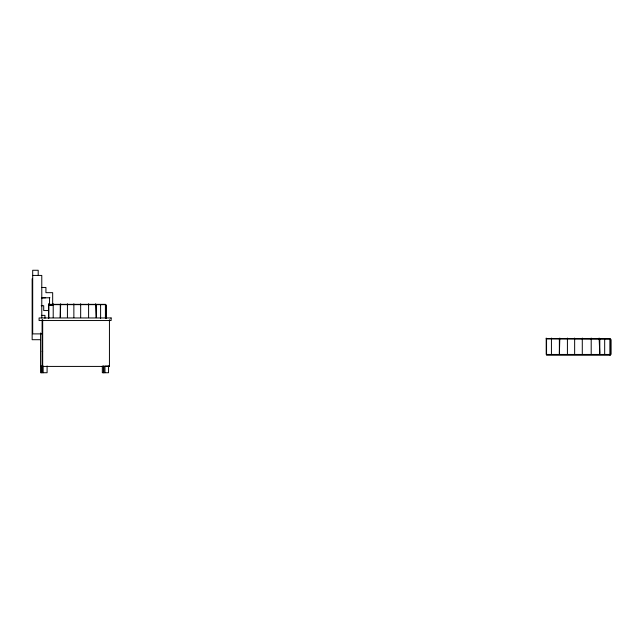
<?xml version="1.0" encoding="UTF-8"?>
<svg xmlns="http://www.w3.org/2000/svg" width="643" height="643" viewBox="0 0 643 643"><rect width="100%" height="100%" fill="white"/><g stroke="black" fill="none" stroke-linecap="round" stroke-linejoin="round"><path stroke-width="0.96" d="M60.667 303.753L60.273 317.634L60.273 304.645M559.82 338.065L559.37 353.658L559.37 339.078M32.697 275.429L41.779 275.429L41.779 317.955M41.779 287.461L45.934 287.461L45.934 292.669L52.67 292.669L52.67 305.417L49.977 305.417M41.779 297.789L49.977 297.789M41.779 297.894L45.597 297.789M48.555 304.348L105.565 304.348L105.565 318.052M53.208 304.645L105.565 304.645M52.67 305.304L49.527 305.304L49.527 297.789M41.216 305.73L43.708 305.73L43.708 310.553L48.53 310.553M41.353 315.383L44.946 315.383L44.946 318.301M42.116 333.886L32.697 333.886L32.697 270.269L38.194 270.269L38.194 275.429M610.263 339.078L546.212 338.74L610.263 338.74L610.263 355.233L546.55 355.233L546.55 339.183M40.565 339.705L32.15 339.705L32.15 278.797M42.116 351.279L42.679 351.279M42.116 365.859L42.679 365.859L42.679 319.748M108.876 365.859L109.439 365.859M40.565 366.422L109.439 366.422L109.439 319.748M599.115 338.065L599.798 353.658L599.798 339.078M95.646 303.753L96.257 317.634L96.257 304.645M610.85 339.745L610.85 354.446L546.212 354.446L546.212 338.065M610.778 339.183L610.778 354.446M610.094 339.343L610.094 355.233M604.677 339.183L604.677 354.446M591.198 338.065L591.198 353.658M582.285 338.065L582.285 353.658M574.649 338.065L574.649 353.658M567.415 338.065L567.415 353.658M551.429 338.065L551.429 353.658M106.087 305.248L106.087 318.333M106.023 304.75L106.023 318.333M105.412 304.886L105.412 318.084M104.962 372.731L104.962 365.996L108.554 365.996L108.554 372.731L102.325 372.731L102.325 365.996M103.877 365.996L103.877 372.731M103.41 365.996L103.41 372.731M100.597 304.75L100.597 318.333M88.597 303.753L88.597 317.634M80.664 303.753L80.664 317.634M73.865 303.753L73.865 317.634M67.427 303.753L67.427 317.634M53.208 303.753L53.208 317.634M48.86 304.75L48.86 318.076M48.555 303.753L48.555 318.333M47.092 365.996L47.092 372.731L40.549 372.731L40.565 332.994M43.161 365.996L43.161 372.731M42.116 319.748L42.1 372.731M41.61 365.996L41.61 372.731M111.118 317.955L39.086 317.955L39.086 320.536L111.118 320.536L111.118 317.955"/></g></svg>
